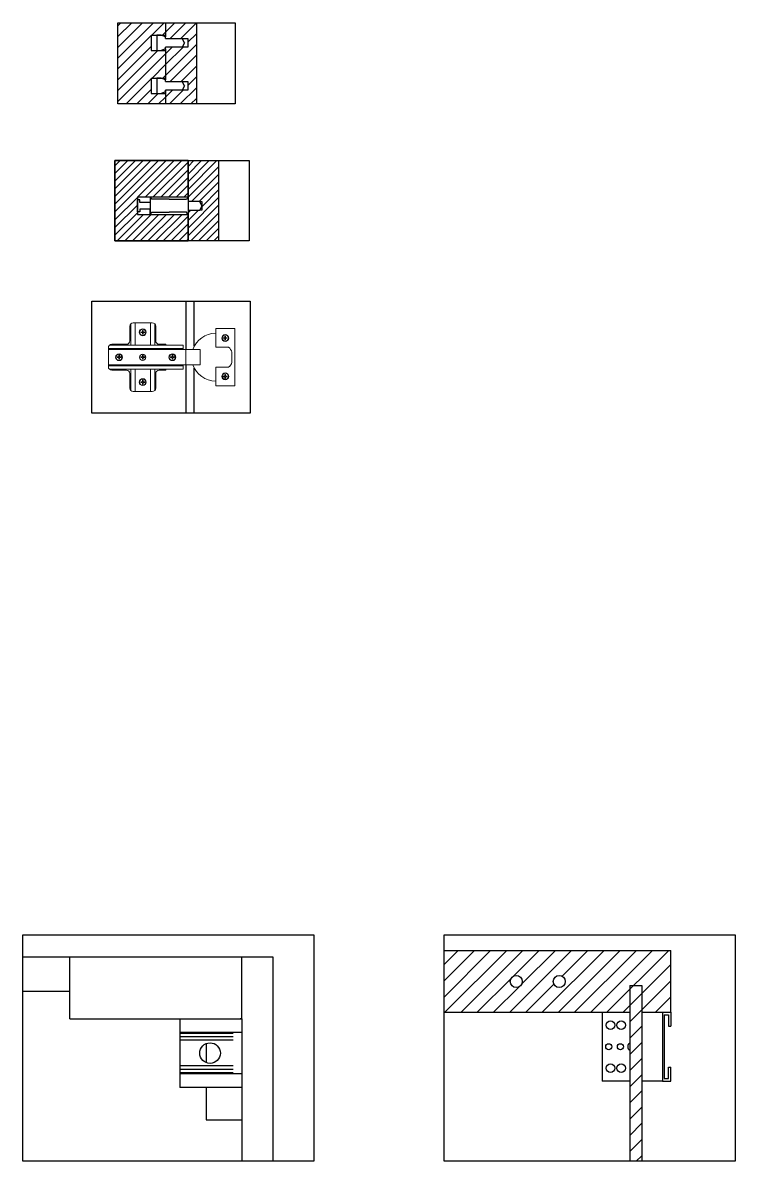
# Model space of a CAD drawing. Header units: millimetres. Extents: x 2171 to 32800, y 1650 to 15812.
# Drawn here: x 22554 to 22968, y 2977 to 3640 of the extents above; entities that cross this region are included whole.
import ezdxf

# ---------------------------------------------------------------- set-up
doc = ezdxf.new("R2010")
doc.units = ezdxf.units.MM
for name, color, linetype, lineweight in [('A-FURN_Num_Penna__252_Num_Penna__252_Num_Penna__3_Num_Penna__252_Num_Penna__252_Num_Penna__252_Num_Penna__252_Num_Penna__252_Num_Penna__252_Num_Penna__252_Num_Penna__252_Num_Penna__252_Num_Penna__252_Num_Penna__252_Num_Penna__5', 5, 'Continuous', 18), ('INFO_Num_Penna__2_Num_Penna__2_Num_Penna__2_Num_Penna__2_Num_Penna__5', 5, 'Continuous', 18), ('PDF _Geometria_Num_Penna__5', 5, 'Continuous', 18), ('PDF22_Geometry_Num_Penna__1_Num_Penna__255_Num_Penna__5_Num_Penna__5_Num_Penna__5', 5, 'Continuous', 18)]:
    doc.layers.add(name, color=color, linetype=linetype, lineweight=lineweight)
pattern_1 = [(45, (1911.982, -6718.0884), (-3.1430896, 3.1430896), [])]

msp = doc.modelspace()

# ---------------------------------------------------------------- hatches: boundary and pattern name
h = msp.add_hatch()
h.set_pattern_fill('ANSI31', color=8, scale=1.4)
h.set_pattern_definition(pattern_1)
h.paths.add_polyline_path([(22628.32, 3632.64), (22636.56, 3632.64), (22636.56, 3639.8), (22608.87, 3639.8), (22608.87, 3592.56), (22636.56, 3592.56), (22636.56, 3599.64), (22634.06, 3598.64), (22628.32, 3598.64), (22628.32, 3607.64), (22636.56, 3607.64), (22636.56, 3624.64), (22634.06, 3623.64), (22628.32, 3623.64)])
h = msp.add_hatch()
h.set_pattern_fill('ANSI31', color=8, scale=1.4)
h.set_pattern_definition(pattern_1)
h.paths.add_polyline_path([(22646.36, 3600.64), (22646.36, 3600.64), (22636.56, 3600.64), (22636.56, 3592.56), (22654.56, 3592.56), (22654.56, 3639.8), (22636.56, 3639.8), (22636.56, 3630.64), (22646.36, 3630.64), (22646.36, 3630.64), (22649.59, 3630.64), (22649.59, 3625.64), (22646.36, 3625.64), (22646.36, 3625.64), (22636.56, 3625.64), (22636.56, 3605.64), (22646.36, 3605.64), (22646.36, 3605.64), (22649.59, 3605.64), (22649.59, 3600.64)])
h = msp.add_hatch()
h.set_pattern_fill('ANSI31', color=8, scale=2.1)
h.paths.add_polyline_path([(22930.67, 3099.67), (22798.62, 3099.67), (22798.62, 3063.67), (22906.67, 3063.67), (22906.67, 3079.28), (22913.67, 3079.28), (22913.67, 3063.67), (22925.67, 3063.67), (22930.67, 3063.67)])
h.paths.add_polyline_path([(22844.17, 3081.64, -1), (22837.17, 3081.64, -1)], flags=16)
h.paths.add_polyline_path([(22869.17, 3081.64, -1), (22862.17, 3081.64, -1)], flags=16)
h.paths.add_polyline_path([(22913.67, 3063.67), (22913.67, 3079.28), (22906.67, 3079.28), (22906.67, 3063.67), (22906.67, 2976.98), (22913.67, 2976.98)])

# ---------------------------------------------------------------- linework, layer by layer
at = {"color": 1}
for p, q in [((22636.56, 3639.8), (22636.56, 3631.64)), ((22654.56, 3639.8), (22654.56, 3592.56)), ((22628.32, 3632.64), (22636.56, 3632.64)), ((22628.32, 3632.64), (22628.32, 3623.64)), ((22646.36, 3630.64), (22649.59, 3630.64)), ((22649.59, 3630.64), (22649.59, 3625.64)), ((22628.32, 3623.64), (22636.56, 3623.64)), ((22636.56, 3624.64), (22636.56, 3606.64)), ((22649.59, 3625.64), (22646.36, 3625.64)), ((22628.32, 3607.64), (22636.56, 3607.64)), ((22628.32, 3607.64), (22628.32, 3598.64)), ((22636.56, 3600.64), (22636.56, 3592.56)), ((22646.36, 3605.64), (22649.59, 3605.64)), ((22649.59, 3600.64), (22646.36, 3600.64)), ((22649.59, 3605.64), (22649.59, 3600.64)), ((22628.32, 3598.64), (22636.56, 3598.64)), ((22649.69, 3559.52), (22649.69, 3538.26)), ((22649.69, 3538.26), (22649.69, 3559.52)), ((22667.69, 3512.86), (22667.69, 3559.52)), ((22649.69, 3538.26), (22620.19, 3538.26)), ((22620.19, 3538.26), (22620.19, 3528.26)), ((22656.49, 3535.76), (22657.69, 3535.76)), ((22657.69, 3535.76), (22657.69, 3530.76)), ((22620.19, 3528.26), (22649.69, 3528.26)), ((22649.69, 3528.26), (22649.69, 3512.86)), ((22649.69, 3512.86), (22649.69, 3528.26)), ((22657.69, 3530.76), (22656.49, 3530.76)), ((22798.62, 3099.67), (22930.67, 3099.67)), ((22930.67, 3063.67), (22930.67, 3099.67)), ((22906.67, 3079.28), (22913.67, 3079.28)), ((22906.67, 3079.28), (22906.67, 3063.67)), ((22913.67, 3079.28), (22913.67, 3063.67)), ((22798.62, 3063.67), (22906.67, 3063.67)), ((22906.67, 3063.67), (22906.67, 2976.98)), ((22913.67, 3063.67), (22913.67, 2976.98))]:
    msp.add_line(p, q, dxfattribs=at)
at = {"color": 7}
for p, q in [((22634.06, 3632.64), (22631.56, 3632.64)), ((22631.56, 3632.64), (22631.56, 3623.64)), ((22636.56, 3631.64), (22634.06, 3632.64)), ((22636.56, 3630.64), (22636.56, 3631.64)), ((22636.56, 3630.64), (22646.36, 3630.64)), ((22646.36, 3630.64), (22646.36, 3630.64)), ((22647.56, 3628.14), (22646.36, 3630.64)), ((22647.56, 3628.14), (22646.36, 3625.64)), ((22631.56, 3623.64), (22634.06, 3623.64)), ((22636.56, 3624.64), (22634.06, 3623.64)), ((22636.56, 3624.64), (22636.56, 3625.64)), ((22646.36, 3625.64), (22636.56, 3625.64)), ((22646.36, 3625.64), (22646.36, 3625.64)), ((22634.06, 3607.64), (22631.56, 3607.64)), ((22631.56, 3607.64), (22631.56, 3598.64)), ((22636.56, 3606.64), (22634.06, 3607.64)), ((22636.56, 3605.64), (22636.56, 3606.64)), ((22636.56, 3599.64), (22634.06, 3598.64)), ((22636.56, 3605.64), (22646.36, 3605.64)), ((22636.56, 3599.64), (22636.56, 3600.64)), ((22646.36, 3600.64), (22636.56, 3600.64)), ((22646.36, 3605.64), (22646.36, 3605.64)), ((22647.56, 3603.14), (22646.36, 3605.64)), ((22647.56, 3603.14), (22646.36, 3600.64)), ((22646.36, 3600.64), (22646.36, 3600.64)), ((22631.56, 3598.64), (22634.06, 3598.64)), ((22621.69, 3536.76), (22620.19, 3536.76)), ((22620.19, 3529.76), (22620.19, 3536.76)), ((22621.69, 3535.26), (22621.69, 3536.76)), ((22627.69, 3535.26), (22621.69, 3535.26)), ((22627.69, 3538.26), (22627.69, 3535.76)), ((22627.69, 3538.26), (22628.69, 3537.01)), ((22627.69, 3538.26), (22627.69, 3535.26)), ((22627.69, 3535.76), (22627.69, 3530.76)), ((22638.69, 3537.01), (22628.69, 3537.01)), ((22638.69, 3537.01), (22648.69, 3537.01)), ((22649.69, 3538.26), (22648.69, 3537.01)), ((22649.69, 3538.26), (22649.69, 3535.76)), ((22656.49, 3535.76), (22649.69, 3535.76)), ((22649.69, 3535.76), (22649.69, 3530.76)), ((22657.69, 3533.26), (22656.49, 3535.76)), ((22657.69, 3533.26), (22656.49, 3530.76)), ((22621.69, 3529.76), (22620.19, 3529.76)), ((22627.69, 3531.26), (22621.69, 3531.26)), ((22621.69, 3531.26), (22621.69, 3529.76)), ((22627.69, 3528.26), (22627.69, 3531.26)), ((22627.69, 3530.76), (22627.69, 3528.26)), ((22627.69, 3528.26), (22628.69, 3529.51)), ((22628.69, 3529.51), (22638.69, 3529.51)), ((22648.69, 3529.51), (22638.69, 3529.51)), ((22649.69, 3528.26), (22648.69, 3529.51)), ((22649.69, 3530.76), (22656.49, 3530.76)), ((22649.69, 3530.76), (22649.69, 3528.26)), ((22553.53, 3095.93), (22680.98, 3095.93)), ((22580.98, 3059.93), (22580.98, 3095.93)), ((22680.98, 3059.93), (22680.98, 3095.93)), ((22553.53, 3075.93), (22580.98, 3075.93)), ((22890.67, 3063.67), (22890.67, 3023.67)), ((22913.67, 3063.67), (22930.67, 3063.67)), ((22913.67, 3063.67), (22925.67, 3063.67)), ((22925.67, 3063.67), (22925.67, 3023.67)), ((22925.67, 3063.67), (22930.67, 3063.67)), ((22930.67, 3063.67), (22930.67, 3055.67)), ((22644.98, 3059.93), (22644.98, 3019.93)), ((22644.98, 3059.93), (22679.98, 3059.93)), ((22644.98, 3059.93), (22679.98, 3059.93)), ((22680.98, 3059.93), (22679.98, 3059.93)), ((22680.98, 3059.93), (22679.98, 3059.93)), ((22680.98, 3059.93), (22680.98, 2976.98)), ((22680.98, 3059.93), (22680.98, 3019.93)), ((22680.98, 3059.93), (22680.98, 3019.93)), ((22926.67, 3062.17), (22926.67, 3025.17)), ((22926.67, 3062.17), (22929.17, 3062.17)), ((22929.17, 3062.17), (22929.17, 3055.67)), ((22929.17, 3055.67), (22930.67, 3055.67)), ((22680.98, 3051.93), (22644.98, 3051.93)), ((22660.18, 3045.48), (22660.18, 3034.39)), ((22929.17, 3025.17), (22929.17, 3031.67)), ((22929.17, 3031.67), (22930.67, 3031.67)), ((22930.67, 3023.67), (22930.67, 3031.67)), ((22680.98, 3027.93), (22644.98, 3027.93)), ((22906.67, 3023.67), (22890.67, 3023.67)), ((22925.67, 3023.67), (22913.67, 3023.67)), ((22925.67, 3023.67), (22930.67, 3023.67)), ((22926.67, 3025.17), (22929.17, 3025.17)), ((22679.98, 3019.93), (22644.98, 3019.93)), ((22660.18, 3019.93), (22660.18, 3000.99)), ((22680.98, 3019.93), (22679.98, 3019.93)), ((22680.98, 3019.93), (22679.98, 3019.93)), ((22660.18, 3000.99), (22680.98, 3000.99))]:
    msp.add_line(p, q, dxfattribs=at)
at = {"color": 8, "linetype": 'Continuous'}
for p, q in [((22607.17, 3556.58), (22610.11, 3559.52)), ((22607.17, 3552.09), (22614.6, 3559.52)), ((22607.17, 3547.6), (22619.09, 3559.52)), ((22607.17, 3543.11), (22623.58, 3559.52)), ((22607.17, 3538.62), (22628.07, 3559.52)), ((22607.17, 3534.13), (22632.56, 3559.52)), ((22607.17, 3529.64), (22637.05, 3559.52)), ((22620.29, 3538.26), (22641.54, 3559.52)), ((22624.78, 3538.26), (22646.03, 3559.52)), ((22649.69, 3556.15), (22653.06, 3559.52)), ((22649.69, 3551.66), (22657.55, 3559.52)), ((22649.69, 3547.17), (22662.04, 3559.52)), ((22649.69, 3542.68), (22666.53, 3559.52)), ((22629.27, 3538.26), (22649.69, 3558.69)), ((22633.76, 3538.26), (22649.69, 3554.2)), ((22649.69, 3538.19), (22667.69, 3556.19)), ((22638.25, 3538.26), (22649.69, 3549.71)), ((22651.76, 3535.76), (22667.69, 3551.7)), ((22656.25, 3535.76), (22667.69, 3547.2)), ((22642.74, 3538.26), (22649.69, 3545.21)), ((22647.23, 3538.26), (22649.69, 3540.72)), ((22657.69, 3532.71), (22667.69, 3542.71)), ((22607.17, 3525.15), (22620.19, 3538.17)), ((22607.17, 3520.66), (22620.19, 3533.68)), ((22649.69, 3520.22), (22667.69, 3538.22)), ((22649.69, 3515.73), (22667.69, 3533.73)), ((22607.17, 3516.17), (22620.19, 3529.19)), ((22608.36, 3512.86), (22623.76, 3528.26)), ((22612.85, 3512.86), (22628.25, 3528.26)), ((22617.34, 3512.86), (22632.74, 3528.26)), ((22621.83, 3512.86), (22637.23, 3528.26)), ((22626.32, 3512.86), (22641.72, 3528.26)), ((22630.81, 3512.86), (22646.21, 3528.26)), ((22635.3, 3512.86), (22649.69, 3527.25)), ((22649.69, 3529.2), (22651.25, 3530.76)), ((22649.69, 3524.71), (22655.74, 3530.76)), ((22651.31, 3512.86), (22667.69, 3529.24)), ((22639.79, 3512.86), (22649.69, 3522.76)), ((22655.8, 3512.86), (22667.69, 3524.75)), ((22660.29, 3512.86), (22667.69, 3520.26)), ((22644.28, 3512.86), (22649.69, 3518.27)), ((22648.77, 3512.86), (22649.69, 3513.78)), ((22664.78, 3512.86), (22667.69, 3515.77))]:
    msp.add_line(p, q, dxfattribs=at)
at = {"color": 4}
for p, q in [((22649.69, 3559.52), (22607.17, 3559.52)), ((22607.17, 3559.52), (22607.17, 3512.86)), ((22607.17, 3512.86), (22649.69, 3512.86))]:
    msp.add_line(p, q, dxfattribs=at)
at = {"color": 8}
for p, q in [((22648.33, 3477.66), (22648.33, 3449.58)), ((22648.33, 3477.66), (22648.33, 3449.58)), ((22648.33, 3440.59), (22648.33, 3412.51)), ((22648.33, 3440.59), (22648.33, 3412.51)), ((22675.97, 3051.43), (22644.98, 3051.43)), ((22675.97, 3049.43), (22644.98, 3049.43)), ((22675.97, 3047.43), (22644.98, 3047.43)), ((22675.97, 3032.43), (22644.98, 3032.43)), ((22675.97, 3030.43), (22644.98, 3030.43)), ((22675.97, 3028.43), (22644.98, 3028.43))]:
    msp.add_line(p, q, dxfattribs=at)
at = {"color": 4}
for points in [[(22608.87, 3639.8), (22677.18, 3639.8), (22677.18, 3592.56), (22608.87, 3592.56)], [(22607.17, 3559.52), (22685.29, 3559.52), (22685.29, 3512.86), (22607.17, 3512.86)], [(22593.8, 3477.66), (22685.79, 3477.66), (22685.79, 3412.51), (22593.8, 3412.51)], [(22553.53, 3108.79), (22722.95, 3108.79), (22722.95, 2976.98), (22553.53, 2976.98)], [(22798.62, 3108.79), (22968.05, 3108.79), (22968.05, 2976.98), (22798.62, 2976.98)]]:
    msp.add_lwpolyline(points, close=True, dxfattribs=at)
at = {"color": 8}
for points in [[(22653.33, 3451.46), (22653.33, 3477.66)], [(22653.33, 3412.51), (22653.33, 3438.76)]]:
    msp.add_lwpolyline(points, dxfattribs=at)
at = {"color": 7}
for points in [[(22553.53, 3095.93), (22698.98, 3095.93), (22698.98, 2976.98)], [(22580.98, 3059.93), (22680.98, 3059.93)]]:
    msp.add_lwpolyline(points, dxfattribs=at)
at = {"color": 8}
for centre, radius in [((22840.67, 3081.64), 3.5), ((22865.67, 3081.64), 3.5), ((22895.51, 3056.17), 2.5), ((22901.76, 3056.17), 2.5), ((22894.42, 3043.67), 1.75), ((22901.26, 3043.67), 1.75), ((22895.51, 3031.17), 2.5), ((22901.76, 3031.17), 2.5)]:
    msp.add_circle(centre, radius, dxfattribs=at)
at = {"color": 7}
msp.add_circle((22662.48, 3039.93), 6, dxfattribs=at)
at = {"color": 8}
msp.add_arc((22908.01, 3043.67), 2.5, 122.28958, 237.71042, dxfattribs=at)
at = {"layer": 'A-FURN_Num_Penna__252_Num_Penna__252_Num_Penna__3_Num_Penna__252_Num_Penna__252_Num_Penna__252_Num_Penna__252_Num_Penna__252_Num_Penna__252_Num_Penna__252_Num_Penna__252_Num_Penna__252_Num_Penna__252_Num_Penna__252_Num_Penna__5', "color": 7, "linetype": 'Continuous', "lineweight": 18}
msp.add_line((22648.33, 3449.58), (22648.33, 3440.59), dxfattribs=at)
at = {"layer": 'INFO_Num_Penna__2_Num_Penna__2_Num_Penna__2_Num_Penna__2_Num_Penna__5', "color": 7, "linetype": 'Continuous', "lineweight": 18}
for p, q in [((22623.18, 3459.73), (22623.18, 3460.71)), ((22623.18, 3460.71), (22623.48, 3460.71)), ((22623.48, 3459.73), (22623.48, 3460.71)), ((22623.18, 3459.73), (22622.21, 3459.73)), ((22622.21, 3459.73), (22622.21, 3459.43)), ((22623.18, 3459.43), (22622.21, 3459.43)), ((22623.18, 3459.43), (22623.18, 3458.46)), ((22623.48, 3458.46), (22623.18, 3458.46)), ((22623.48, 3459.73), (22624.46, 3459.73)), ((22623.48, 3459.43), (22624.46, 3459.43)), ((22623.48, 3459.43), (22623.48, 3458.46)), ((22624.46, 3459.43), (22624.46, 3459.73)), ((22671.17, 3456.41), (22670.19, 3456.41)), ((22670.19, 3456.41), (22670.19, 3456.11)), ((22671.17, 3456.11), (22670.19, 3456.11)), ((22671.17, 3456.41), (22671.17, 3457.39)), ((22671.17, 3457.39), (22671.47, 3457.39)), ((22671.17, 3456.11), (22671.17, 3455.14)), ((22671.47, 3455.14), (22671.17, 3455.14)), ((22671.47, 3456.41), (22671.47, 3457.39)), ((22671.47, 3456.41), (22672.44, 3456.41)), ((22671.47, 3456.11), (22672.44, 3456.11)), ((22671.47, 3456.11), (22671.47, 3455.14)), ((22672.44, 3456.11), (22672.44, 3456.41)), ((22609.42, 3445.23), (22608.45, 3445.23)), ((22608.45, 3445.23), (22608.45, 3444.93)), ((22609.42, 3444.93), (22608.45, 3444.93)), ((22609.42, 3445.23), (22609.42, 3446.21)), ((22609.42, 3446.21), (22609.73, 3446.21)), ((22609.42, 3444.93), (22609.42, 3443.96)), ((22609.73, 3443.96), (22609.42, 3443.96)), ((22609.73, 3445.23), (22609.73, 3446.21)), ((22609.73, 3445.23), (22610.7, 3445.23)), ((22609.73, 3444.93), (22610.7, 3444.93)), ((22609.73, 3444.93), (22609.73, 3443.96)), ((22610.7, 3444.93), (22610.7, 3445.23)), ((22623.18, 3445.23), (22622.21, 3445.23)), ((22622.21, 3445.23), (22622.21, 3444.93)), ((22623.18, 3444.93), (22622.21, 3444.93)), ((22623.18, 3445.23), (22623.18, 3446.21)), ((22623.18, 3446.21), (22623.48, 3446.21)), ((22623.18, 3444.93), (22623.18, 3443.96)), ((22623.48, 3443.96), (22623.18, 3443.96)), ((22623.48, 3445.23), (22623.48, 3446.21)), ((22623.48, 3445.23), (22624.46, 3445.23)), ((22623.48, 3444.93), (22624.46, 3444.93)), ((22623.48, 3444.93), (22623.48, 3443.96)), ((22624.46, 3444.93), (22624.46, 3445.23)), ((22640.44, 3445.23), (22639.46, 3445.23)), ((22639.46, 3445.23), (22639.46, 3444.93)), ((22640.44, 3444.93), (22639.46, 3444.93)), ((22640.44, 3445.23), (22640.44, 3446.21)), ((22640.44, 3446.21), (22640.74, 3446.21)), ((22640.44, 3444.93), (22640.44, 3443.96)), ((22640.74, 3443.96), (22640.44, 3443.96)), ((22640.74, 3445.23), (22640.74, 3446.21)), ((22640.74, 3445.23), (22641.71, 3445.23)), ((22640.74, 3444.93), (22641.71, 3444.93)), ((22640.74, 3444.93), (22640.74, 3443.96)), ((22641.71, 3444.93), (22641.71, 3445.23)), ((22671.17, 3434.05), (22670.19, 3434.05)), ((22670.19, 3434.05), (22670.19, 3433.75)), ((22671.17, 3433.75), (22670.19, 3433.75)), ((22671.17, 3434.05), (22671.17, 3435.03)), ((22671.17, 3435.03), (22671.47, 3435.03)), ((22671.17, 3433.75), (22671.17, 3432.78)), ((22671.47, 3434.05), (22671.47, 3435.03)), ((22671.47, 3434.05), (22672.44, 3434.05)), ((22671.47, 3433.75), (22672.44, 3433.75)), ((22671.47, 3433.75), (22671.47, 3432.78)), ((22672.44, 3433.75), (22672.44, 3434.05)), ((22623.18, 3430.73), (22622.21, 3430.73)), ((22622.21, 3430.73), (22622.21, 3430.43)), ((22623.18, 3430.43), (22622.21, 3430.43)), ((22623.18, 3430.73), (22623.18, 3431.71)), ((22623.18, 3431.71), (22623.48, 3431.71)), ((22623.18, 3430.43), (22623.18, 3429.46)), ((22623.48, 3429.46), (22623.18, 3429.46)), ((22623.48, 3430.73), (22623.48, 3431.71)), ((22623.48, 3430.73), (22624.46, 3430.73)), ((22623.48, 3430.43), (22624.46, 3430.43)), ((22623.48, 3430.43), (22623.48, 3429.46)), ((22624.46, 3430.43), (22624.46, 3430.73)), ((22671.47, 3432.78), (22671.17, 3432.78))]:
    msp.add_line(p, q, dxfattribs=at)
for centre in [(22623.33, 3459.58), (22671.32, 3456.26), (22609.57, 3445.08), (22623.33, 3445.08), (22640.59, 3445.08), (22671.32, 3433.9), (22623.33, 3430.58)]:
    msp.add_circle(centre, 1.82, dxfattribs=at)
at = {"layer": 'PDF _Geometria_Num_Penna__5', "color": 7, "linetype": 'Continuous', "lineweight": 18, "flags": 128}
for points in [[(22636.83, 3452.07), (22636.83, 3452.6), (22632.85, 3452.6, -0.414214), (22630.85, 3454.6), (22630.85, 3463.09, 0.414214), (22628.85, 3465.09), (22617.82, 3465.09, 0.414214), (22615.82, 3463.09), (22615.82, 3454.6, -0.414214), (22613.82, 3452.6), (22605.33, 3452.6, 0.414214), (22603.33, 3450.6), (22603.33, 3439.57, 0.414214), (22605.33, 3437.57), (22613.82, 3437.57, -0.414214), (22615.82, 3435.57), (22615.82, 3427.08, 0.414214), (22617.82, 3425.08), (22628.85, 3425.08, 0.414214), (22630.85, 3427.08), (22630.85, 3435.57, -0.414214), (22632.85, 3437.57), (22636.83, 3437.57), (22636.83, 3438.1)], [(22676.94, 3461.81), (22676.94, 3428.36), (22665.77, 3428.36), (22665.77, 3439.32), (22673.24, 3439.32, 0.197154), (22675.14, 3442.12)], [(22675.14, 3448.05, 0.194874), (22673.24, 3450.85), (22665.77, 3450.85), (22665.77, 3461.81), (22676.94, 3461.81)]]:
    msp.add_lwpolyline(points, format="xyb", dxfattribs=at)
for points in [[(22616.35, 3464.44), (22616.35, 3452.07)], [(22618.84, 3465.09), (22618.84, 3452.07)], [(22627.83, 3452.07), (22627.83, 3465.09)], [(22630.32, 3452.07), (22630.32, 3464.44)], [(22646.83, 3450.08), (22603.33, 3450.08)], [(22603.33, 3440.59), (22646.83, 3440.59), (22656.83, 3440.59), (22656.83, 3449.58), (22646.83, 3449.58), (22603.33, 3449.58)], [(22646.83, 3452.07), (22603.98, 3452.07)], [(22646.83, 3449.58), (22646.83, 3452.07)], [(22675.14, 3442.12), (22675.14, 3445.08), (22675.14, 3448.05)], [(22603.33, 3440.09), (22646.83, 3440.09)], [(22616.35, 3438.1), (22646.83, 3438.1), (22646.83, 3440.59)], [(22603.97, 3438.1), (22616.35, 3438.1)], [(22616.35, 3438.1), (22616.35, 3425.72)], [(22618.84, 3438.1), (22618.84, 3425.08)], [(22627.83, 3425.08), (22627.83, 3438.1)], [(22630.32, 3425.73), (22630.32, 3438.1)]]:
    msp.add_lwpolyline(points, dxfattribs=at)
at = {"layer": 'PDF _Geometria_Num_Penna__5', "color": 7, "linetype": 'Continuous', "lineweight": 18}
for start, end in [(90.00128, 161.15952), (198.83555, 270.00365)]:
    msp.add_arc((22665.75, 3445.11), 13.94, start, end, dxfattribs=at)
at = {"layer": 'PDF22_Geometry_Num_Penna__1_Num_Penna__255_Num_Penna__5_Num_Penna__5_Num_Penna__5', "color": 7, "linetype": 'Continuous', "lineweight": 18}
for centre in [(22623.33, 3459.58), (22671.32, 3456.26), (22609.57, 3445.08), (22640.59, 3445.08), (22671.32, 3433.9), (22623.33, 3430.58)]:
    msp.add_circle(centre, 2, dxfattribs=at)

doc.saveas('drawing.dxf')
